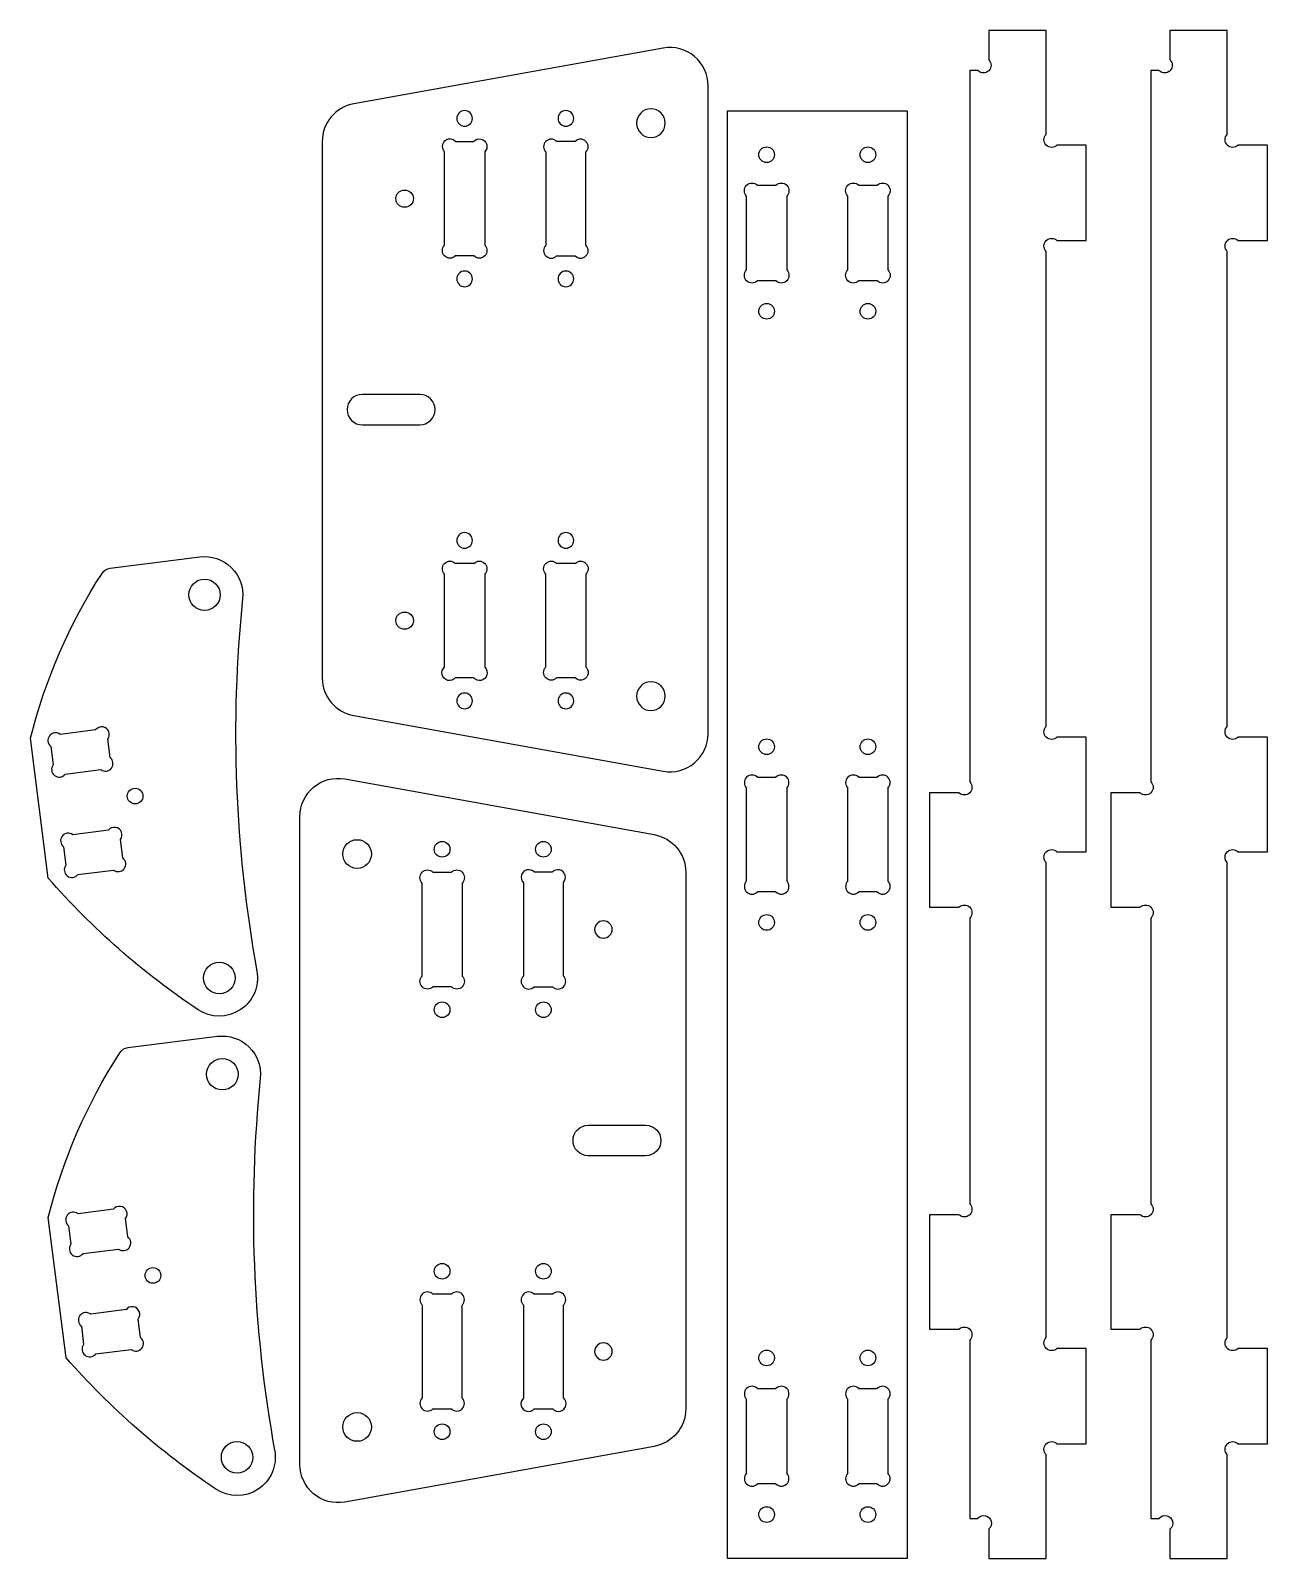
# Model space of a CAD drawing. Extents: x -48 to 276, y -920 to -520.
import ezdxf

# ---------------------------------------------------------------- set-up
doc = ezdxf.new("R2010")
doc.units = 0
doc.layers.get('0').update_dxf_attribs({"linetype": 'CONTINUOUS'})

msp = doc.modelspace()

# ---------------------------------------------------------------- linework, layer by layer
at = {"color": 0, "linetype": 'BYBLOCK'}
for p, q in [((217.8, -519.92), (202.8, -519.92)), ((202.8, -519.92), (202.8, -527.59)), ((217.8, -547.09), (217.8, -519.92)), ((265.22, -519.92), (250.22, -519.92)), ((250.22, -519.92), (250.22, -527.59)), ((265.22, -547.09), (265.22, -519.92)), ((117.59, -524.52), (36.59, -539.09)), ((199.98, -530.42), (197.8, -530.42)), ((197.8, -530.42), (197.8, -716.62)), ((247.39, -530.42), (245.22, -530.42)), ((245.22, -530.42), (245.22, -716.62)), ((129.36, -703.97), (129.36, -534.36)), ((134.41, -919.92), (134.41, -540.92)), ((134.41, -540.92), (181.41, -540.92)), ((181.41, -540.92), (181.41, -919.92)), ((28.36, -548.93), (28.36, -689.4)), ((60.36, -576.1), (60.36, -551.63)), ((63.32, -548.93), (67.96, -548.93)), ((70.86, -551.68), (70.86, -576.1)), ((86.86, -551.76), (86.86, -576.1)), ((94.53, -548.93), (89.69, -548.93)), ((97.36, -576.1), (97.36, -551.76)), ((228.3, -549.92), (220.63, -549.92)), ((228.3, -574.92), (228.3, -549.92)), ((275.72, -549.92), (268.05, -549.92)), ((275.72, -574.92), (275.72, -549.92)), ((49.86, -561.68), (49.96, -561.68)), ((139.41, -582.59), (139.41, -563.25)), ((142.24, -560.42), (147.08, -560.42)), ((149.91, -563.25), (149.91, -582.59)), ((165.91, -582.59), (165.91, -563.25)), ((168.74, -560.42), (173.58, -560.42)), ((176.41, -563.25), (176.41, -582.59)), ((49.96, -566.18), (49.86, -566.18)), ((220.63, -574.92), (228.3, -574.92)), ((268.05, -574.92), (275.72, -574.92)), ((68.03, -578.93), (63.19, -578.93)), ((89.69, -578.93), (94.53, -578.93)), ((217.8, -702.09), (217.8, -577.75)), ((265.22, -702.09), (265.22, -577.75)), ((147.08, -585.42), (142.24, -585.42)), ((173.58, -585.42), (168.74, -585.42)), ((53.86, -615.17), (38.86, -615.17)), ((38.86, -623.17), (53.86, -623.17)), ((-27.14, -660.68), (-3.71, -657.72)), ((63.19, -659.4), (68.03, -659.4)), ((89.69, -659.4), (94.53, -659.4)), ((60.36, -686.57), (60.36, -662.23)), ((70.86, -662.23), (70.86, -686.61)), ((86.86, -686.57), (86.86, -662.23)), ((97.36, -662.23), (97.36, -686.57)), ((49.86, -672.15), (49.96, -672.15)), ((49.96, -676.65), (49.86, -676.65)), ((68, -689.4), (63.18, -689.4)), ((94.53, -689.4), (89.69, -689.4)), ((36.59, -699.24), (117.59, -713.81)), ((-30.95, -703), (-40.22, -704.17)), ((-43.34, -741.86), (-47.99, -705.15)), ((-42.67, -707.33), (-42.06, -712.13)), ((-27.18, -710.25), (-27.79, -705.45)), ((228.3, -704.92), (220.63, -704.92)), ((228.3, -734.92), (228.3, -704.92)), ((275.72, -704.92), (268.05, -704.92)), ((275.72, -734.92), (275.72, -704.92)), ((-38.9, -714.58), (-29.63, -713.41)), ((34.25, -715.86), (115.25, -730.43)), ((142.24, -715.42), (147.08, -715.42)), ((168.74, -715.42), (173.58, -715.42)), ((139.41, -742.59), (139.41, -718.25)), ((149.91, -718.25), (149.91, -742.59)), ((165.91, -742.59), (165.91, -718.25)), ((176.41, -718.25), (176.41, -742.59)), ((194.98, -719.45), (187.3, -719.45)), ((187.3, -719.45), (187.3, -749.45)), ((242.39, -719.45), (234.72, -719.45)), ((234.72, -719.45), (234.72, -749.45)), ((22.48, -895.31), (22.48, -725.7)), ((-27.63, -729.29), (-36.9, -730.46)), ((-23.86, -736.54), (-24.47, -731.74)), ((-39.35, -733.62), (-38.74, -738.42)), ((220.63, -734.92), (228.3, -734.92)), ((268.05, -734.92), (275.72, -734.92)), ((-35.58, -740.88), (-26.31, -739.7)), ((217.8, -862.09), (217.8, -737.75)), ((265.22, -862.09), (265.22, -737.75)), ((54.48, -767.44), (54.48, -743.1)), ((57.31, -740.27), (62.16, -740.27)), ((64.98, -743.1), (64.98, -767.44)), ((80.98, -743.02), (80.98, -767.44)), ((88.53, -740.27), (83.88, -740.27)), ((91.48, -767.44), (91.48, -742.96)), ((123.48, -740.27), (123.48, -880.74)), ((147.08, -745.42), (142.24, -745.42)), ((173.58, -745.42), (168.74, -745.42)), ((187.3, -749.45), (194.98, -749.45)), ((234.72, -749.45), (242.39, -749.45)), ((101.98, -753.02), (101.88, -753.02)), ((197.8, -752.28), (197.8, -827.09)), ((245.22, -752.28), (245.22, -827.09)), ((101.88, -757.52), (101.98, -757.52)), ((62.16, -770.27), (57.31, -770.27)), ((83.81, -770.27), (88.66, -770.27)), ((-22.49, -786.19), (0.94, -783.23)), ((97.98, -806.5), (112.98, -806.5)), ((112.98, -814.5), (97.98, -814.5)), ((-38.7, -867.37), (-43.34, -830.66)), ((-26.3, -828.5), (-35.57, -829.68)), ((-22.53, -835.76), (-23.14, -830.95)), ((194.98, -829.92), (187.3, -829.92)), ((187.3, -829.92), (187.3, -859.92)), ((242.39, -829.92), (234.72, -829.92)), ((234.72, -829.92), (234.72, -859.92)), ((-38.02, -832.84), (-37.42, -837.64)), ((-34.25, -840.09), (-24.99, -838.92)), ((62.16, -850.74), (57.31, -850.74)), ((88.66, -850.74), (83.81, -850.74)), ((-22.98, -854.79), (-32.25, -855.97)), ((54.48, -853.57), (54.48, -877.91)), ((64.98, -877.91), (64.98, -853.57)), ((80.98, -853.57), (80.98, -877.95)), ((91.48, -877.91), (91.48, -853.57)), ((-34.7, -859.13), (-34.09, -863.93)), ((-19.21, -862.05), (-19.82, -857.25)), ((187.3, -859.92), (194.98, -859.92)), ((234.72, -859.92), (242.39, -859.92)), ((101.98, -863.49), (101.88, -863.49)), ((197.8, -862.75), (197.8, -909.42)), ((245.22, -862.75), (245.22, -909.42)), ((-30.93, -866.38), (-21.66, -865.21)), ((101.88, -867.99), (101.98, -867.99)), ((228.3, -864.92), (220.63, -864.92)), ((228.3, -889.92), (228.3, -864.92)), ((275.72, -864.92), (268.05, -864.92)), ((275.72, -889.92), (275.72, -864.92)), ((142.24, -875.42), (147.08, -875.42)), ((168.74, -875.42), (173.58, -875.42)), ((139.41, -897.59), (139.41, -878.25)), ((149.91, -878.25), (149.91, -897.59)), ((165.91, -897.59), (165.91, -878.25)), ((176.41, -878.25), (176.41, -897.59)), ((57.31, -880.74), (62.16, -880.74)), ((83.85, -880.74), (88.67, -880.74)), ((115.25, -890.58), (34.25, -905.15)), ((220.63, -889.92), (228.3, -889.92)), ((268.05, -889.92), (275.72, -889.92)), ((217.8, -919.92), (217.8, -892.75)), ((265.22, -919.92), (265.22, -892.75)), ((147.08, -900.42), (142.24, -900.42)), ((173.58, -900.42), (168.74, -900.42)), ((197.8, -909.42), (199.96, -909.42)), ((245.22, -909.42), (247.38, -909.42)), ((202.8, -912.21), (202.8, -919.92)), ((250.22, -912.21), (250.22, -919.92)), ((181.41, -919.92), (134.41, -919.92)), ((202.8, -919.92), (217.8, -919.92)), ((250.22, -919.92), (265.22, -919.92))]:
    msp.add_line(p, q, dxfattribs=at)
at = {"color": 0, "linetype": 'BYBLOCK', "extrusion": (0, 0, -1)}
for centre in [(-65.61, -542.93), (-92.11, -542.93), (-65.61, -584.93), (-92.11, -584.93), (-65.61, -653.4), (-92.11, -653.4), (-65.61, -695.4), (-92.11, -695.4)]:
    msp.add_circle(centre, 2.05, dxfattribs=at)
at = {"color": 0, "linetype": 'BYBLOCK', "extrusion": (-1.88941e-42, -3.15544e-30, -1)}
for centre in [(-114.36, -544.17), (-114.36, -694.17)]:
    msp.add_circle(centre, 3.75, dxfattribs=at)
at = {"color": 0, "linetype": 'BYBLOCK'}
for centre, radius in [((144.66, -552.42), 2.05), ((171.16, -552.42), 2.05), ((144.66, -593.42), 2.05), ((171.16, -593.42), 2.05), ((-2.46, -667.64), 4.12), ((144.66, -707.42), 2.05), ((171.16, -707.42), 2.05), ((-20.62, -720.34), 2.05), ((37.48, -735.5), 3.75), ((59.73, -734.27), 2.05), ((86.23, -734.27), 2.05), ((144.66, -753.42), 2.05), ((171.16, -753.42), 2.05), ((1.41, -767.95), 4.12), ((59.73, -776.27), 2.05), ((86.23, -776.27), 2.05), ((2.19, -793.15), 4.12), ((-15.97, -845.84), 2.05), ((59.73, -844.74), 2.05), ((86.23, -844.74), 2.05), ((144.66, -867.42), 2.05), ((171.16, -867.42), 2.05), ((37.48, -885.5), 3.75), ((59.73, -886.74), 2.05), ((86.23, -886.74), 2.05), ((6.06, -893.46), 4.12), ((144.66, -908.42), 2.05), ((171.16, -908.42), 2.05)]:
    msp.add_circle(centre, radius, dxfattribs=at)
for centre, radius, start, end in [((119.36, -534.36), 10, 360, 100.196), ((38.36, -548.93), 10, 100.196, 180), ((88.28, -550.35), 2, 45, 225), ((95.95, -550.35), 2, 315, 135), ((88.28, -577.52), 2, 135, 315), ((95.95, -577.52), 2, 225, 45), ((38.86, -619.17), 4, 90, 270), ((53.86, -619.17), 4, 270, 90), ((352.99, -704.17), 347.32, 174.1327, 190.2821), ((38.36, -689.4), 10, 180, 259.804), ((-41.45, -705.75), 2, 52.2074, 232.2074), ((-29.37, -704.22), 2, 322.2074, 142.2074), ((119.36, -703.97), 10, 259.804, 360), ((-28.41, -711.83), 2, 232.2074, 52.2074), ((-40.48, -713.36), 2, 142.2074, 322.2074), ((140.83, -716.83), 2, 45, 225), ((148.5, -716.83), 2, 315, 135), ((167.33, -716.83), 2, 45, 225), ((175, -716.83), 2, 315, 135), ((-38.12, -732.04), 2, 52.2074, 232.2074), ((-26.05, -730.51), 2, 322.2074, 142.2074), ((-37.16, -739.65), 2, 142.2074, 322.2074), ((-25.08, -738.12), 2, 232.2074, 52.2074), ((82.39, -741.6), 2, 41.6799, 225.3364), ((90.02, -741.6), 2, 316.9439, 138.3201), ((140.83, -744.01), 2, 135, 315), ((148.5, -744.01), 2, 225, 45), ((167.33, -744.01), 2, 135, 315), ((175, -744.01), 2, 225, 45), ((101.88, -755.27), 2.25, 90, 270), ((101.98, -755.27), 2.25, 270, 90), ((82.4, -768.86), 2, 135, 315), ((90.07, -768.86), 2, 225, 45), ((357.64, -829.68), 347.32, 174.1327, 190.2821), ((-24.72, -829.73), 2, 322.2074, 142.2074), ((-36.8, -831.26), 2, 52.2074, 232.2074), ((-23.76, -837.34), 2, 232.2074, 52.2074), ((-35.84, -838.87), 2, 142.2074, 322.2074), ((55.9, -852.15), 2, 45, 225), ((63.57, -852.15), 2, 315, 135), ((82.4, -852.15), 2, 45, 225), ((90.07, -852.15), 2, 315, 135), ((-33.47, -857.55), 2, 52.2074, 232.2074), ((-21.4, -856.02), 2, 322.2074, 142.2074), ((-32.51, -865.16), 2, 142.2074, 322.2074), ((-20.43, -863.63), 2, 232.2074, 52.2074), ((101.88, -865.74), 2.25, 90, 270), ((101.98, -865.74), 2.25, 270, 90), ((140.83, -876.83), 2, 45, 225), ((148.5, -876.83), 2, 315, 135), ((167.33, -876.83), 2, 45, 225), ((175, -876.83), 2, 315, 135), ((55.9, -879.33), 2, 135, 315), ((63.57, -879.33), 2, 225, 45), ((82.34, -879.42), 2, 132.6218, 318.8531), ((90.18, -879.42), 2, 221.1469, 49.2139), ((140.83, -899.01), 2, 135, 315), ((148.5, -899.01), 2, 225, 45), ((167.33, -899.01), 2, 135, 315), ((175, -899.01), 2, 225, 45)]:
    msp.add_arc(centre, radius, start, end, dxfattribs=at)
at = {"color": 0, "linetype": 'BYBLOCK', "extrusion": (0, 0, -1)}
for centre, radius, start, end in [((-201.39, -529.01), 2, 135, 315), ((-248.81, -529.01), 2, 135, 315), ((-219.22, -548.51), 2, 225, 45), ((-266.64, -548.51), 2, 225, 45), ((-61.82, -550.26), 2, 316.9439, 138.3201), ((-69.46, -550.26), 2, 41.6799, 225.3364), ((-140.83, -561.83), 2, 315, 135), ((-148.5, -561.83), 2, 45, 225), ((-167.33, -561.83), 2, 315, 135), ((-175, -561.83), 2, 45, 225), ((-49.86, -563.93), 2.25, 270, 90), ((-49.96, -563.93), 2.25, 90, 270), ((-219.22, -576.33), 2, 315, 135), ((-266.64, -576.33), 2, 315, 135), ((-140.83, -584.01), 2, 225, 45), ((-148.5, -584.01), 2, 135, 315), ((-167.33, -584.01), 2, 225, 45), ((-175, -584.01), 2, 135, 315), ((2.46, -667.64), 10, 82.7926, 185.8673), ((-69.45, -660.82), 2, 45, 225), ((-92.63, -740.54), 145.01, 14.1266, 32.7789), ((26.76, -663.66), 3, 32.7789, 82.7926), ((-49.86, -674.4), 2.25, 270, 90), ((-49.96, -674.4), 2.25, 90, 270), ((-61.67, -688.09), 2, 221.1469, 49.2139), ((-69.51, -688.09), 2, 132.6218, 318.8531), ((-219.22, -703.51), 2, 225, 45), ((-266.64, -703.51), 2, 225, 45), ((-32.48, -725.7), 10, 0, 100.196), ((-196.39, -718.04), 2, 135, 315), ((-243.81, -718.04), 2, 135, 315), ((-113.48, -740.27), 10, 100.196, 180), ((-219.22, -736.33), 2, 315, 135), ((-266.64, -736.33), 2, 315, 135), ((-55.9, -741.68), 2, 315, 135), ((-107.06, -610.04), 200, 303.7856, 318.7679), ((-196.39, -750.86), 2, 45, 225), ((-243.81, -750.86), 2, 45, 225), ((-1.41, -767.95), 10, 169.7179, 303.7856), ((-2.19, -793.15), 10, 82.7926, 185.8673), ((-97.28, -866.05), 145.01, 14.1266, 32.7789), ((22.11, -789.17), 3, 32.7789, 82.7926), ((-97.98, -810.5), 4, 270, 90), ((-112.98, -810.5), 4, 90, 270), ((-196.39, -828.51), 2, 135, 315), ((-243.81, -828.51), 2, 135, 315), ((-196.39, -861.33), 2, 45, 225), ((-243.81, -861.33), 2, 45, 225), ((-219.22, -863.51), 2, 225, 45), ((-266.64, -863.51), 2, 225, 45), ((-111.71, -735.54), 200, 303.7856, 318.7679), ((-113.48, -880.74), 10, 180, 259.804), ((-6.06, -893.46), 10, 169.7179, 303.7856), ((-219.22, -891.33), 2, 315, 135), ((-266.64, -891.33), 2, 315, 135), ((-32.48, -895.31), 10, 259.804, 0), ((-201.51, -910.68), 2, 39.2271, 229.6501), ((-248.93, -910.68), 2, 39.2271, 229.6501)]:
    msp.add_arc(centre, radius, start, end, dxfattribs=at)
at = {"color": 0, "linetype": 'BYBLOCK', "extrusion": (2.23124e-30, -2.23124e-30, -1)}
msp.add_arc((-61.78, -577.52), 2, 225, 45, dxfattribs=at)
at = {"color": 0, "linetype": 'BYBLOCK', "extrusion": (6.69371e-30, 2.23124e-30, -1)}
msp.add_arc((-69.45, -577.52), 2, 135, 315, dxfattribs=at)
at = {"color": 0, "linetype": 'BYBLOCK', "extrusion": (-2.23124e-30, 2.23124e-30, -1)}
for centre, start, end in [((-61.78, -660.82), 315, 135), ((-88.28, -687.99), 225, 45)]:
    msp.add_arc(centre, 2, start, end, dxfattribs=at)
at = {"color": 0, "linetype": 'BYBLOCK', "extrusion": (4.46247e-30, 4.46247e-30, -1)}
for centre, start, end in [((-88.28, -660.82), 315, 135), ((-95.95, -660.82), 45, 225), ((-63.57, -768.86), 135, 315)]:
    msp.add_arc(centre, 2, start, end, dxfattribs=at)
at = {"color": 0, "linetype": 'BYBLOCK', "extrusion": (-4.46247e-30, 4.46247e-30, -1)}
msp.add_arc((-95.95, -687.99), 2, 135, 315, dxfattribs=at)
at = {"color": 0, "linetype": 'BYBLOCK', "extrusion": (-2.23124e-30, 6.69371e-30, -1)}
msp.add_arc((-63.57, -741.68), 2, 45, 225, dxfattribs=at)
at = {"color": 0, "linetype": 'BYBLOCK', "extrusion": (2.23124e-30, 2.23124e-30, -1)}
msp.add_arc((-55.9, -768.86), 2, 225, 45, dxfattribs=at)

doc.saveas('drawing.dxf')
